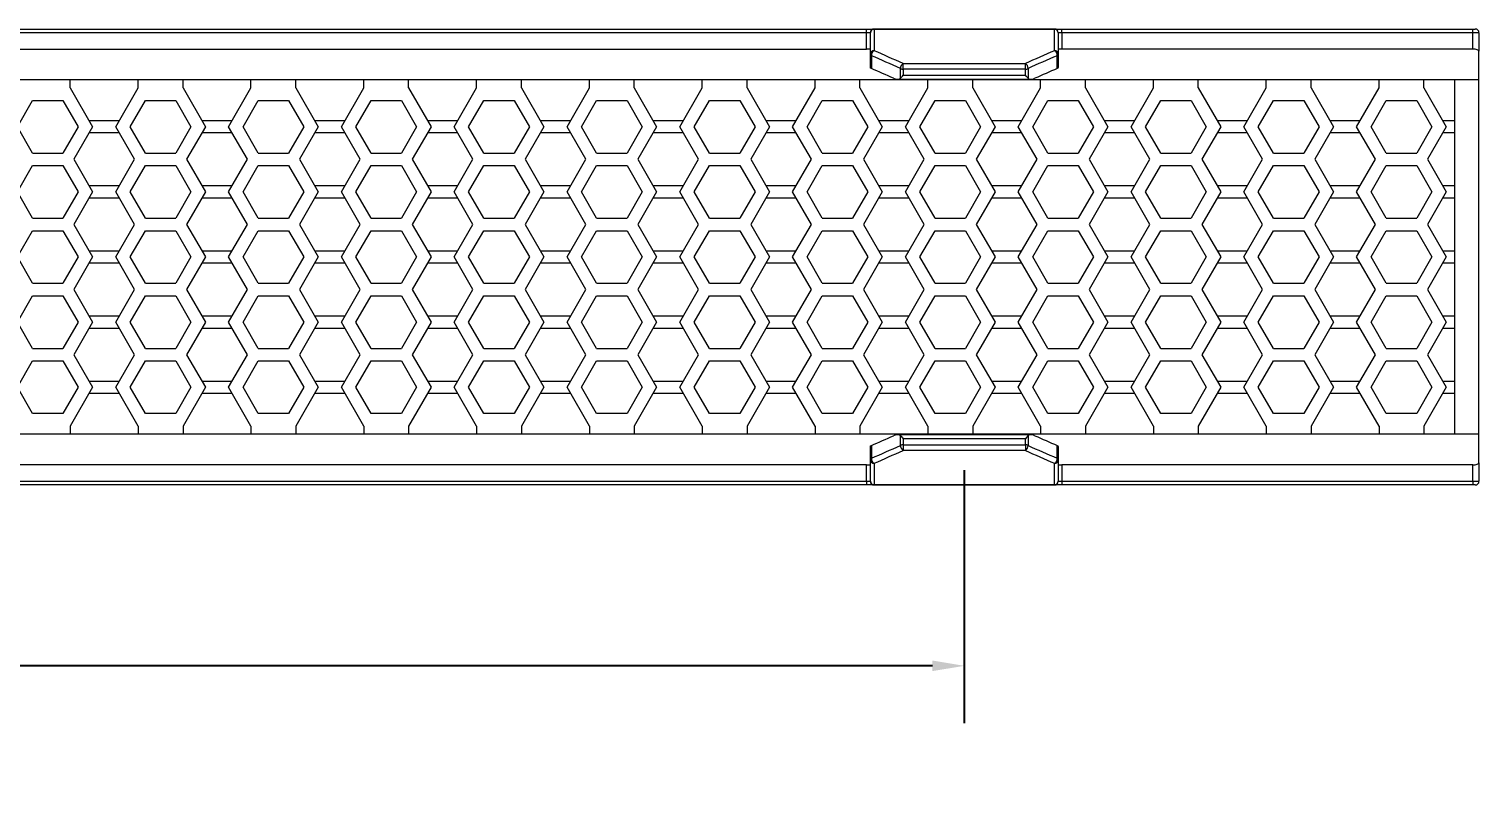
# Model space of a CAD drawing. Header units: inches. Extents: x -2.2 to 18.9, y 3.4 to 18.6.
# Drawn here: x 9.637 to 14.195, y 3.382 to 5.792 of the extents above; entities that cross this region are included whole.
import ezdxf

# ---------------------------------------------------------------- set-up
doc = ezdxf.new("R2010")
doc.units = ezdxf.units.IN
doc.header["$MEASUREMENT"] = 0
doc.layers.get('Defpoints').update_dxf_attribs({"color": 1})
doc.layers.add('Honeycomb', color=7, linetype='Continuous')
doc.styles.get("Standard").update_dxf_attribs({"font": 'Arial.ttf'})
doc.dimstyles.new('.1 DIM', dxfattribs={"dimscale": 0, "dimtxt": 0.15, "dimasz": 0.1, "dimexe": 0.18, "dimexo": 0.0625, "dimgap": 0.09, "dimtad": 0, "dimtih": 1, "dimtoh": 1, "dimdec": 5, "dimzin": 0, "dimdsep": 46, "dimlunit": 4, "dimtxsty": 'Standard', "dimcen": 0.09, "dimadec": 0, "dimazin": 0, "dimtfac": 1, "dimtdec": 5, "dimtofl": 0, "dimtmove": 0, "dimatfit": 3, "dimfxl": 1, "dimtolj": 1, "dimtzin": 0, "dimarcsym": 0})

# ---------------------------------------------------------------- blocks, each defined once
blk = doc.blocks.new('*D24')
at = {"layer": 'Defpoints', "color": 0, "lineweight": -2, "transparency": 16777216}
for p, q in [((3.8133, 4.4052), (3.8133, 3.6107)), ((12.577, 4.4052), (12.577, 3.6107)), ((3.9133, 3.7907), (7.5373, 3.7907)), ((12.477, 3.7907), (8.8531, 3.7907))]:
    blk.add_line(p, q, dxfattribs=at)
at = {"layer": 'Defpoints', "color": 0, "transparency": 16777216}
for p in [(3.8133, 4.4677), (12.577, 4.4677), (12.577, 3.7907)]:
    blk.add_point(p, dxfattribs=at)
for points in [[(3.9133, 3.8074), (3.9133, 3.7741), (3.8133, 3.7907)], [(12.477, 3.8074), (12.477, 3.7741), (12.577, 3.7907)]]:
    blk.add_solid(points, dxfattribs=at)
at = {"layer": 'Defpoints', "color": 0, "transparency": 16777216, "char_height": 0.15, "attachment_point": 5}
for s, insert in [('\\A1;8{\\H1x;\\S3/4;}"', (8.1952, 4.0561)), ('\\A1;[222.60 mm]', (8.1952, 3.6053))]:
    blk.add_mtext(s, dxfattribs=dict(at, insert=insert))

msp = doc.modelspace()

# ---------------------------------------------------------------- linework, layer by layer
at = {"layer": 'Honeycomb', "color": 7, "linetype": 'Continuous', "lineweight": 15}
for p, q in [((4.120475, 5.792189), (12.269884, 5.792189)), ((12.269884, 5.780378), (12.269884, 5.792189)), ((12.269884, 5.792189), (12.293506, 5.792189)), ((12.293506, 5.791286), (12.293506, 5.792189)), ((12.293506, 5.792189), (12.860534, 5.792189)), ((12.293506, 5.791286), (12.293506, 5.723889)), ((12.860534, 5.791286), (12.293506, 5.791286)), ((12.860534, 5.791286), (12.860534, 5.792189)), ((12.860534, 5.792189), (12.884155, 5.792189)), ((12.860534, 5.723889), (12.860534, 5.791286)), ((12.884155, 5.780378), (12.884155, 5.792189)), ((12.884155, 5.792189), (14.175494, 5.792189)), ((14.175494, 5.780378), (14.175494, 5.792189)), ((14.175494, 5.792189), (14.183368, 5.792189)), ((12.269884, 5.780378), (4.120475, 5.780378)), ((12.281695, 5.780378), (12.269884, 5.780378)), ((12.269884, 5.729197), (12.269884, 5.780378)), ((12.281695, 5.71317), (12.281695, 5.780378)), ((12.872344, 5.780378), (12.872344, 5.71317)), ((12.884155, 5.780378), (12.872344, 5.780378)), ((12.884155, 5.780378), (12.884155, 5.729197)), ((14.175494, 5.780378), (12.884155, 5.780378)), ((14.175494, 5.729197), (14.175494, 5.780378)), ((14.195179, 5.780378), (14.175494, 5.780378)), ((14.195179, 5.780378), (14.195179, 5.722508)), ((4.120475, 5.729197), (12.269884, 5.729197)), ((12.281695, 5.729197), (12.269884, 5.729197)), ((12.281695, 5.671344), (12.281695, 5.71317)), ((12.285154, 5.708144), (12.285154, 5.667767)), ((12.868885, 5.667767), (12.868885, 5.708144)), ((12.884155, 5.729197), (12.872344, 5.729197)), ((12.872344, 5.71317), (12.872344, 5.671344)), ((14.175494, 5.729197), (12.884155, 5.729197)), ((14.195179, 5.632435), (14.195179, 5.722508)), ((12.376661, 5.637427), (12.376661, 5.667977)), ((12.385012, 5.665895), (12.385012, 5.683608)), ((12.385012, 5.683608), (12.769027, 5.683608)), ((12.769027, 5.665895), (12.385012, 5.665895)), ((12.385012, 5.665895), (12.385012, 5.646806)), ((12.769027, 5.665895), (12.769027, 5.683608)), ((12.769027, 5.646806), (12.769027, 5.665895)), ((12.777379, 5.667977), (12.777379, 5.637427)), ((14.195179, 5.632435), (2.195179, 5.632435)), ((9.766211, 5.60715), (9.766211, 5.632435)), ((9.766211, 5.60715), (9.836675, 5.485103)), ((9.909465, 5.485103), (9.979929, 5.60715)), ((9.979929, 5.60715), (9.979929, 5.632435)), ((10.120857, 5.60715), (10.120857, 5.632435)), ((10.120857, 5.60715), (10.191321, 5.485103)), ((10.264111, 5.485103), (10.334575, 5.60715)), ((10.334575, 5.60715), (10.334575, 5.632435)), ((10.475503, 5.60715), (10.475503, 5.632435)), ((10.475503, 5.60715), (10.545967, 5.485103)), ((10.618756, 5.485103), (10.68922, 5.60715)), ((10.68922, 5.60715), (10.68922, 5.632435)), ((10.830148, 5.60715), (10.830148, 5.632435)), ((10.830148, 5.60715), (10.900612, 5.485103)), ((10.973402, 5.485103), (11.043866, 5.60715)), ((11.043866, 5.60715), (11.043866, 5.632435)), ((11.184794, 5.60715), (11.184794, 5.632435)), ((11.184794, 5.60715), (11.255258, 5.485103)), ((11.328047, 5.485103), (11.398511, 5.60715)), ((11.398511, 5.60715), (11.398511, 5.632435)), ((11.539439, 5.60715), (11.539439, 5.632435)), ((11.539439, 5.60715), (11.609903, 5.485103)), ((11.682693, 5.485103), (11.753157, 5.60715)), ((11.753157, 5.60715), (11.753157, 5.632435)), ((11.894085, 5.60715), (11.894085, 5.632435)), ((11.894085, 5.60715), (11.964549, 5.485103)), ((12.037339, 5.485103), (12.107803, 5.60715)), ((12.107803, 5.60715), (12.107803, 5.632435)), ((12.248731, 5.60715), (12.248731, 5.632435)), ((12.248731, 5.60715), (12.319195, 5.485103)), ((12.367579, 5.634265), (12.786461, 5.634265)), ((12.385012, 5.646806), (12.769027, 5.646806)), ((12.391984, 5.485103), (12.462448, 5.60715)), ((12.462448, 5.60715), (12.462448, 5.632435)), ((12.603376, 5.60715), (12.603376, 5.632435)), ((12.603376, 5.60715), (12.67384, 5.485103)), ((12.74663, 5.485103), (12.817094, 5.60715)), ((12.817094, 5.60715), (12.817094, 5.632435)), ((12.958022, 5.60715), (12.958022, 5.632435)), ((12.958022, 5.60715), (13.028486, 5.485103)), ((13.101276, 5.485103), (13.17174, 5.60715)), ((13.17174, 5.60715), (13.17174, 5.632435)), ((13.312668, 5.60715), (13.312668, 5.632435)), ((13.312668, 5.60715), (13.383132, 5.485103)), ((13.455921, 5.485103), (13.526386, 5.60715)), ((13.526386, 5.60715), (13.526386, 5.632435)), ((13.667314, 5.60715), (13.667314, 5.632435)), ((13.667314, 5.60715), (13.737778, 5.485103)), ((13.810567, 5.485103), (13.881031, 5.60715)), ((13.881031, 5.60715), (13.881031, 5.632435)), ((14.021959, 5.60715), (14.021959, 5.632435)), ((14.021959, 5.60715), (14.092423, 5.485103)), ((14.118801, 4.518872), (14.118801, 5.632435)), ((14.195179, 4.518872), (14.195179, 5.632435)), ((9.60028, 5.485103), (9.648014, 5.56778)), ((9.648014, 5.56778), (9.743481, 5.56778)), ((9.743481, 5.56778), (9.791215, 5.485103)), ((9.954925, 5.485103), (10.002659, 5.56778)), ((10.002659, 5.56778), (10.098127, 5.56778)), ((10.098127, 5.56778), (10.14586, 5.485103)), ((10.309571, 5.485103), (10.357305, 5.56778)), ((10.357305, 5.56778), (10.452772, 5.56778)), ((10.452772, 5.56778), (10.500506, 5.485103)), ((10.664217, 5.485103), (10.711951, 5.56778)), ((10.711951, 5.56778), (10.807418, 5.56778)), ((10.807418, 5.56778), (10.855152, 5.485103)), ((11.018862, 5.485103), (11.066596, 5.56778)), ((11.066596, 5.56778), (11.162063, 5.56778)), ((11.162063, 5.56778), (11.209797, 5.485103)), ((11.373508, 5.485103), (11.421242, 5.56778)), ((11.421242, 5.56778), (11.516709, 5.56778)), ((11.516709, 5.56778), (11.564443, 5.485103)), ((11.728154, 5.485103), (11.775887, 5.56778)), ((11.775887, 5.56778), (11.871355, 5.56778)), ((11.871355, 5.56778), (11.919088, 5.485103)), ((12.082799, 5.485103), (12.130533, 5.56778)), ((12.130533, 5.56778), (12.226, 5.56778)), ((12.226, 5.56778), (12.273734, 5.485103)), ((12.437445, 5.485103), (12.485179, 5.56778)), ((12.485179, 5.56778), (12.580646, 5.56778)), ((12.580646, 5.56778), (12.62838, 5.485103)), ((12.792091, 5.485103), (12.839824, 5.56778)), ((12.839824, 5.56778), (12.935292, 5.56778)), ((12.935292, 5.56778), (12.983025, 5.485103)), ((13.146736, 5.485103), (13.19447, 5.56778)), ((13.19447, 5.56778), (13.289938, 5.56778)), ((13.289938, 5.56778), (13.337671, 5.485103)), ((13.501382, 5.485103), (13.549116, 5.56778)), ((13.549116, 5.56778), (13.644583, 5.56778)), ((13.644583, 5.56778), (13.692317, 5.485103)), ((13.856028, 5.485103), (13.903762, 5.56778)), ((13.903762, 5.56778), (13.999229, 5.56778)), ((13.999229, 5.56778), (14.046963, 5.485103)), ((9.648014, 5.402425), (9.60028, 5.485103)), ((9.791215, 5.485103), (9.743481, 5.402425)), ((9.836675, 5.485103), (9.777576, 5.38274)), ((9.82531, 5.504788), (9.92083, 5.504788)), ((9.968564, 5.38274), (9.909465, 5.485103)), ((10.002659, 5.402425), (9.954925, 5.485103)), ((10.14586, 5.485103), (10.098127, 5.402425)), ((10.191321, 5.485103), (10.132222, 5.38274)), ((10.179956, 5.504788), (10.275476, 5.504788)), ((10.323209, 5.38274), (10.264111, 5.485103)), ((10.357305, 5.402425), (10.309571, 5.485103)), ((10.500506, 5.485103), (10.452772, 5.402425)), ((10.545967, 5.485103), (10.486868, 5.38274)), ((10.534601, 5.504788), (10.630121, 5.504788)), ((10.677855, 5.38274), (10.618756, 5.485103)), ((10.711951, 5.402425), (10.664217, 5.485103)), ((10.855152, 5.485103), (10.807418, 5.402425)), ((10.900612, 5.485103), (10.841513, 5.38274)), ((10.889247, 5.504788), (10.984767, 5.504788)), ((11.032501, 5.38274), (10.973402, 5.485103)), ((11.066596, 5.402425), (11.018862, 5.485103)), ((11.209797, 5.485103), (11.162063, 5.402425)), ((11.255258, 5.485103), (11.196159, 5.38274)), ((11.243893, 5.504788), (11.339413, 5.504788)), ((11.387146, 5.38274), (11.328047, 5.485103)), ((11.421242, 5.402425), (11.373508, 5.485103)), ((11.564443, 5.485103), (11.516709, 5.402425)), ((11.609903, 5.485103), (11.550805, 5.38274)), ((11.598538, 5.504788), (11.694058, 5.504788)), ((11.741792, 5.38274), (11.682693, 5.485103)), ((11.775887, 5.402425), (11.728154, 5.485103)), ((11.919088, 5.485103), (11.871355, 5.402425)), ((11.964549, 5.485103), (11.90545, 5.38274)), ((11.953184, 5.504788), (12.048704, 5.504788)), ((12.096438, 5.38274), (12.037339, 5.485103)), ((12.130533, 5.402425), (12.082799, 5.485103)), ((12.273734, 5.485103), (12.226, 5.402425)), ((12.319195, 5.485103), (12.260096, 5.38274)), ((12.30783, 5.504788), (12.40335, 5.504788)), ((12.451083, 5.38274), (12.391984, 5.485103)), ((12.485179, 5.402425), (12.437445, 5.485103)), ((12.62838, 5.485103), (12.580646, 5.402425)), ((12.67384, 5.485103), (12.614742, 5.38274)), ((12.662475, 5.504788), (12.757995, 5.504788)), ((12.805729, 5.38274), (12.74663, 5.485103)), ((12.839824, 5.402425), (12.792091, 5.485103)), ((12.983025, 5.485103), (12.935292, 5.402425)), ((13.028486, 5.485103), (12.969387, 5.38274)), ((13.017121, 5.504788), (13.112641, 5.504788)), ((13.160375, 5.38274), (13.101276, 5.485103)), ((13.19447, 5.402425), (13.146736, 5.485103)), ((13.337671, 5.485103), (13.289938, 5.402425)), ((13.383132, 5.485103), (13.324033, 5.38274)), ((13.371767, 5.504788), (13.467287, 5.504788)), ((13.51502, 5.38274), (13.455921, 5.485103)), ((13.549116, 5.402425), (13.501382, 5.485103)), ((13.692317, 5.485103), (13.644583, 5.402425)), ((13.737778, 5.485103), (13.678679, 5.38274)), ((13.726412, 5.504788), (13.821932, 5.504788)), ((13.869666, 5.38274), (13.810567, 5.485103)), ((13.903762, 5.402425), (13.856028, 5.485103)), ((14.046963, 5.485103), (13.999229, 5.402425)), ((14.092423, 5.485103), (14.033324, 5.38274)), ((14.081058, 5.504788), (14.118801, 5.504788)), ((9.92083, 5.465418), (9.82531, 5.465418)), ((10.275476, 5.465418), (10.179956, 5.465418)), ((10.630121, 5.465418), (10.534601, 5.465418)), ((10.984767, 5.465418), (10.889247, 5.465418)), ((11.339413, 5.465418), (11.243893, 5.465418)), ((11.694058, 5.465418), (11.598538, 5.465418)), ((12.048704, 5.465418), (11.953184, 5.465418)), ((12.40335, 5.465418), (12.30783, 5.465418)), ((12.757995, 5.465418), (12.662475, 5.465418)), ((13.112641, 5.465418), (13.017121, 5.465418)), ((13.467287, 5.465418), (13.371767, 5.465418)), ((13.821932, 5.465418), (13.726412, 5.465418)), ((14.118801, 5.465418), (14.081058, 5.465418)), ((9.648014, 5.402425), (9.743481, 5.402425)), ((9.777576, 5.38274), (9.836675, 5.280378)), ((9.909465, 5.280378), (9.968564, 5.38274)), ((10.002659, 5.402425), (10.098127, 5.402425)), ((10.132222, 5.38274), (10.191321, 5.280378)), ((10.264111, 5.280378), (10.323209, 5.38274)), ((10.357305, 5.402425), (10.452772, 5.402425)), ((10.486868, 5.38274), (10.545967, 5.280378)), ((10.618756, 5.280378), (10.677855, 5.38274)), ((10.711951, 5.402425), (10.807418, 5.402425)), ((10.841513, 5.38274), (10.900612, 5.280378)), ((10.973402, 5.280378), (11.032501, 5.38274)), ((11.066596, 5.402425), (11.162063, 5.402425)), ((11.196159, 5.38274), (11.255258, 5.280378)), ((11.328047, 5.280378), (11.387146, 5.38274)), ((11.421242, 5.402425), (11.516709, 5.402425)), ((11.550805, 5.38274), (11.609903, 5.280378)), ((11.682693, 5.280378), (11.741792, 5.38274)), ((11.775887, 5.402425), (11.871355, 5.402425)), ((11.90545, 5.38274), (11.964549, 5.280378)), ((12.037339, 5.280378), (12.096438, 5.38274)), ((12.130533, 5.402425), (12.226, 5.402425)), ((12.260096, 5.38274), (12.319195, 5.280378)), ((12.391984, 5.280378), (12.451083, 5.38274)), ((12.485179, 5.402425), (12.580646, 5.402425)), ((12.614742, 5.38274), (12.67384, 5.280378)), ((12.74663, 5.280378), (12.805729, 5.38274)), ((12.839824, 5.402425), (12.935292, 5.402425)), ((12.969387, 5.38274), (13.028486, 5.280378)), ((13.101276, 5.280378), (13.160375, 5.38274)), ((13.19447, 5.402425), (13.289938, 5.402425)), ((13.324033, 5.38274), (13.383132, 5.280378)), ((13.455921, 5.280378), (13.51502, 5.38274)), ((13.549116, 5.402425), (13.644583, 5.402425)), ((13.678679, 5.38274), (13.737778, 5.280378)), ((13.810567, 5.280378), (13.869666, 5.38274)), ((13.903762, 5.402425), (13.999229, 5.402425)), ((14.033324, 5.38274), (14.092423, 5.280378)), ((9.60028, 5.280378), (9.648014, 5.363055)), ((9.648014, 5.363055), (9.743481, 5.363055)), ((9.743481, 5.363055), (9.791215, 5.280378)), ((9.954925, 5.280378), (10.002659, 5.363055)), ((10.002659, 5.363055), (10.098127, 5.363055)), ((10.098127, 5.363055), (10.14586, 5.280378)), ((10.309571, 5.280378), (10.357305, 5.363055)), ((10.357305, 5.363055), (10.452772, 5.363055)), ((10.452772, 5.363055), (10.500506, 5.280378)), ((10.664217, 5.280378), (10.711951, 5.363055)), ((10.711951, 5.363055), (10.807418, 5.363055)), ((10.807418, 5.363055), (10.855152, 5.280378)), ((11.018862, 5.280378), (11.066596, 5.363055)), ((11.066596, 5.363055), (11.162063, 5.363055)), ((11.162063, 5.363055), (11.209797, 5.280378)), ((11.373508, 5.280378), (11.421242, 5.363055)), ((11.421242, 5.363055), (11.516709, 5.363055)), ((11.516709, 5.363055), (11.564443, 5.280378)), ((11.728154, 5.280378), (11.775887, 5.363055)), ((11.775887, 5.363055), (11.871355, 5.363055)), ((11.871355, 5.363055), (11.919088, 5.280378)), ((12.082799, 5.280378), (12.130533, 5.363055)), ((12.130533, 5.363055), (12.226, 5.363055)), ((12.226, 5.363055), (12.273734, 5.280378)), ((12.437445, 5.280378), (12.485179, 5.363055)), ((12.485179, 5.363055), (12.580646, 5.363055)), ((12.580646, 5.363055), (12.62838, 5.280378)), ((12.792091, 5.280378), (12.839824, 5.363055)), ((12.839824, 5.363055), (12.935292, 5.363055)), ((12.935292, 5.363055), (12.983025, 5.280378)), ((13.146736, 5.280378), (13.19447, 5.363055)), ((13.19447, 5.363055), (13.289938, 5.363055)), ((13.289938, 5.363055), (13.337671, 5.280378)), ((13.501382, 5.280378), (13.549116, 5.363055)), ((13.549116, 5.363055), (13.644583, 5.363055)), ((13.644583, 5.363055), (13.692317, 5.280378)), ((13.856028, 5.280378), (13.903762, 5.363055)), ((13.903762, 5.363055), (13.999229, 5.363055)), ((13.999229, 5.363055), (14.046963, 5.280378)), ((9.82531, 5.300063), (9.92083, 5.300063)), ((10.179956, 5.300063), (10.275476, 5.300063)), ((10.534601, 5.300063), (10.630121, 5.300063)), ((10.889247, 5.300063), (10.984767, 5.300063)), ((11.243893, 5.300063), (11.339413, 5.300063)), ((11.598538, 5.300063), (11.694058, 5.300063)), ((11.953184, 5.300063), (12.048704, 5.300063)), ((12.30783, 5.300063), (12.40335, 5.300063)), ((12.662475, 5.300063), (12.757995, 5.300063)), ((13.017121, 5.300063), (13.112641, 5.300063)), ((13.371767, 5.300063), (13.467287, 5.300063)), ((13.726412, 5.300063), (13.821932, 5.300063)), ((14.081058, 5.300063), (14.118801, 5.300063)), ((9.648014, 5.197701), (9.60028, 5.280378)), ((9.791215, 5.280378), (9.743481, 5.197701)), ((9.836675, 5.280378), (9.777576, 5.178016)), ((9.92083, 5.260693), (9.82531, 5.260693)), ((9.968564, 5.178016), (9.909465, 5.280378)), ((10.002659, 5.197701), (9.954925, 5.280378)), ((10.14586, 5.280378), (10.098127, 5.197701)), ((10.191321, 5.280378), (10.132222, 5.178016)), ((10.275476, 5.260693), (10.179956, 5.260693)), ((10.323209, 5.178016), (10.264111, 5.280378)), ((10.357305, 5.197701), (10.309571, 5.280378)), ((10.500506, 5.280378), (10.452772, 5.197701)), ((10.545967, 5.280378), (10.486868, 5.178016)), ((10.630121, 5.260693), (10.534601, 5.260693)), ((10.677855, 5.178016), (10.618756, 5.280378)), ((10.711951, 5.197701), (10.664217, 5.280378)), ((10.855152, 5.280378), (10.807418, 5.197701)), ((10.900612, 5.280378), (10.841513, 5.178016)), ((10.984767, 5.260693), (10.889247, 5.260693)), ((11.032501, 5.178016), (10.973402, 5.280378)), ((11.066596, 5.197701), (11.018862, 5.280378)), ((11.209797, 5.280378), (11.162063, 5.197701)), ((11.255258, 5.280378), (11.196159, 5.178016)), ((11.339413, 5.260693), (11.243893, 5.260693)), ((11.387146, 5.178016), (11.328047, 5.280378)), ((11.421242, 5.197701), (11.373508, 5.280378)), ((11.564443, 5.280378), (11.516709, 5.197701)), ((11.609903, 5.280378), (11.550805, 5.178016)), ((11.694058, 5.260693), (11.598538, 5.260693)), ((11.741792, 5.178016), (11.682693, 5.280378)), ((11.775887, 5.197701), (11.728154, 5.280378)), ((11.919088, 5.280378), (11.871355, 5.197701)), ((11.964549, 5.280378), (11.90545, 5.178016)), ((12.048704, 5.260693), (11.953184, 5.260693)), ((12.096438, 5.178016), (12.037339, 5.280378)), ((12.130533, 5.197701), (12.082799, 5.280378)), ((12.273734, 5.280378), (12.226, 5.197701)), ((12.319195, 5.280378), (12.260096, 5.178016)), ((12.40335, 5.260693), (12.30783, 5.260693)), ((12.451083, 5.178016), (12.391984, 5.280378)), ((12.485179, 5.197701), (12.437445, 5.280378)), ((12.62838, 5.280378), (12.580646, 5.197701)), ((12.67384, 5.280378), (12.614742, 5.178016)), ((12.757995, 5.260693), (12.662475, 5.260693)), ((12.805729, 5.178016), (12.74663, 5.280378)), ((12.839824, 5.197701), (12.792091, 5.280378)), ((12.983025, 5.280378), (12.935292, 5.197701)), ((13.028486, 5.280378), (12.969387, 5.178016)), ((13.112641, 5.260693), (13.017121, 5.260693)), ((13.160375, 5.178016), (13.101276, 5.280378)), ((13.19447, 5.197701), (13.146736, 5.280378)), ((13.337671, 5.280378), (13.289938, 5.197701)), ((13.383132, 5.280378), (13.324033, 5.178016)), ((13.467287, 5.260693), (13.371767, 5.260693)), ((13.51502, 5.178016), (13.455921, 5.280378)), ((13.549116, 5.197701), (13.501382, 5.280378)), ((13.692317, 5.280378), (13.644583, 5.197701)), ((13.737778, 5.280378), (13.678679, 5.178016)), ((13.821932, 5.260693), (13.726412, 5.260693)), ((13.869666, 5.178016), (13.810567, 5.280378)), ((13.903762, 5.197701), (13.856028, 5.280378)), ((14.046963, 5.280378), (13.999229, 5.197701)), ((14.092423, 5.280378), (14.033324, 5.178016)), ((14.118801, 5.260693), (14.081058, 5.260693)), ((9.648014, 5.197701), (9.743481, 5.197701)), ((10.002659, 5.197701), (10.098127, 5.197701)), ((10.357305, 5.197701), (10.452772, 5.197701)), ((10.711951, 5.197701), (10.807418, 5.197701)), ((11.066596, 5.197701), (11.162063, 5.197701)), ((11.421242, 5.197701), (11.516709, 5.197701)), ((11.775887, 5.197701), (11.871355, 5.197701)), ((12.130533, 5.197701), (12.226, 5.197701)), ((12.485179, 5.197701), (12.580646, 5.197701)), ((12.839824, 5.197701), (12.935292, 5.197701)), ((13.19447, 5.197701), (13.289938, 5.197701)), ((13.549116, 5.197701), (13.644583, 5.197701)), ((13.903762, 5.197701), (13.999229, 5.197701)), ((9.60028, 5.075654), (9.648014, 5.158331)), ((9.648014, 5.158331), (9.743481, 5.158331)), ((9.743481, 5.158331), (9.791215, 5.075654)), ((9.777576, 5.178016), (9.836675, 5.075654)), ((9.909465, 5.075654), (9.968564, 5.178016)), ((9.954925, 5.075654), (10.002659, 5.158331)), ((10.002659, 5.158331), (10.098127, 5.158331)), ((10.098127, 5.158331), (10.14586, 5.075654)), ((10.132222, 5.178016), (10.191321, 5.075654)), ((10.264111, 5.075654), (10.323209, 5.178016)), ((10.309571, 5.075654), (10.357305, 5.158331)), ((10.357305, 5.158331), (10.452772, 5.158331)), ((10.452772, 5.158331), (10.500506, 5.075654)), ((10.486868, 5.178016), (10.545967, 5.075654)), ((10.618756, 5.075654), (10.677855, 5.178016)), ((10.664217, 5.075654), (10.711951, 5.158331)), ((10.711951, 5.158331), (10.807418, 5.158331)), ((10.807418, 5.158331), (10.855152, 5.075654)), ((10.841513, 5.178016), (10.900612, 5.075654)), ((10.973402, 5.075654), (11.032501, 5.178016)), ((11.018862, 5.075654), (11.066596, 5.158331)), ((11.066596, 5.158331), (11.162063, 5.158331)), ((11.162063, 5.158331), (11.209797, 5.075654)), ((11.196159, 5.178016), (11.255258, 5.075654)), ((11.328047, 5.075654), (11.387146, 5.178016)), ((11.373508, 5.075654), (11.421242, 5.158331)), ((11.421242, 5.158331), (11.516709, 5.158331)), ((11.516709, 5.158331), (11.564443, 5.075654)), ((11.550805, 5.178016), (11.609903, 5.075654)), ((11.682693, 5.075654), (11.741792, 5.178016)), ((11.728154, 5.075654), (11.775887, 5.158331)), ((11.775887, 5.158331), (11.871355, 5.158331)), ((11.871355, 5.158331), (11.919088, 5.075654)), ((11.90545, 5.178016), (11.964549, 5.075654)), ((12.037339, 5.075654), (12.096438, 5.178016)), ((12.082799, 5.075654), (12.130533, 5.158331)), ((12.130533, 5.158331), (12.226, 5.158331)), ((12.226, 5.158331), (12.273734, 5.075654)), ((12.260096, 5.178016), (12.319195, 5.075654)), ((12.391984, 5.075654), (12.451083, 5.178016)), ((12.437445, 5.075654), (12.485179, 5.158331)), ((12.485179, 5.158331), (12.580646, 5.158331)), ((12.580646, 5.158331), (12.62838, 5.075654)), ((12.614742, 5.178016), (12.67384, 5.075654)), ((12.74663, 5.075654), (12.805729, 5.178016)), ((12.792091, 5.075654), (12.839824, 5.158331)), ((12.839824, 5.158331), (12.935292, 5.158331)), ((12.935292, 5.158331), (12.983025, 5.075654)), ((12.969387, 5.178016), (13.028486, 5.075654)), ((13.101276, 5.075654), (13.160375, 5.178016)), ((13.146736, 5.075654), (13.19447, 5.158331)), ((13.19447, 5.158331), (13.289938, 5.158331)), ((13.289938, 5.158331), (13.337671, 5.075654)), ((13.324033, 5.178016), (13.383132, 5.075654)), ((13.455921, 5.075654), (13.51502, 5.178016)), ((13.501382, 5.075654), (13.549116, 5.158331)), ((13.549116, 5.158331), (13.644583, 5.158331)), ((13.644583, 5.158331), (13.692317, 5.075654)), ((13.678679, 5.178016), (13.737778, 5.075654)), ((13.810567, 5.075654), (13.869666, 5.178016)), ((13.856028, 5.075654), (13.903762, 5.158331)), ((13.903762, 5.158331), (13.999229, 5.158331)), ((13.999229, 5.158331), (14.046963, 5.075654)), ((14.033324, 5.178016), (14.092423, 5.075654)), ((9.648014, 4.992977), (9.60028, 5.075654)), ((9.791215, 5.075654), (9.743481, 4.992977)), ((9.836675, 5.075654), (9.777576, 4.973292)), ((9.82531, 5.095339), (9.92083, 5.095339)), ((9.968564, 4.973292), (9.909465, 5.075654)), ((10.002659, 4.992977), (9.954925, 5.075654)), ((10.14586, 5.075654), (10.098127, 4.992977)), ((10.191321, 5.075654), (10.132222, 4.973292)), ((10.179956, 5.095339), (10.275476, 5.095339)), ((10.323209, 4.973292), (10.264111, 5.075654)), ((10.357305, 4.992977), (10.309571, 5.075654)), ((10.500506, 5.075654), (10.452772, 4.992977)), ((10.545967, 5.075654), (10.486868, 4.973292)), ((10.534601, 5.095339), (10.630121, 5.095339)), ((10.677855, 4.973292), (10.618756, 5.075654)), ((10.711951, 4.992977), (10.664217, 5.075654)), ((10.855152, 5.075654), (10.807418, 4.992977)), ((10.900612, 5.075654), (10.841513, 4.973292)), ((10.889247, 5.095339), (10.984767, 5.095339)), ((11.032501, 4.973292), (10.973402, 5.075654)), ((11.066596, 4.992977), (11.018862, 5.075654)), ((11.209797, 5.075654), (11.162063, 4.992977)), ((11.255258, 5.075654), (11.196159, 4.973292)), ((11.243893, 5.095339), (11.339413, 5.095339)), ((11.387146, 4.973292), (11.328047, 5.075654)), ((11.421242, 4.992977), (11.373508, 5.075654)), ((11.564443, 5.075654), (11.516709, 4.992977)), ((11.609903, 5.075654), (11.550805, 4.973292)), ((11.598538, 5.095339), (11.694058, 5.095339)), ((11.741792, 4.973292), (11.682693, 5.075654)), ((11.775887, 4.992977), (11.728154, 5.075654)), ((11.919088, 5.075654), (11.871355, 4.992977)), ((11.964549, 5.075654), (11.90545, 4.973292)), ((11.953184, 5.095339), (12.048704, 5.095339)), ((12.096438, 4.973292), (12.037339, 5.075654)), ((12.130533, 4.992977), (12.082799, 5.075654)), ((12.273734, 5.075654), (12.226, 4.992977)), ((12.319195, 5.075654), (12.260096, 4.973292)), ((12.30783, 5.095339), (12.40335, 5.095339)), ((12.451083, 4.973292), (12.391984, 5.075654)), ((12.485179, 4.992977), (12.437445, 5.075654)), ((12.62838, 5.075654), (12.580646, 4.992977)), ((12.67384, 5.075654), (12.614742, 4.973292)), ((12.662475, 5.095339), (12.757995, 5.095339)), ((12.805729, 4.973292), (12.74663, 5.075654)), ((12.839824, 4.992977), (12.792091, 5.075654)), ((12.983025, 5.075654), (12.935292, 4.992977)), ((13.028486, 5.075654), (12.969387, 4.973292)), ((13.017121, 5.095339), (13.112641, 5.095339)), ((13.160375, 4.973292), (13.101276, 5.075654)), ((13.19447, 4.992977), (13.146736, 5.075654)), ((13.337671, 5.075654), (13.289938, 4.992977)), ((13.383132, 5.075654), (13.324033, 4.973292)), ((13.371767, 5.095339), (13.467287, 5.095339)), ((13.51502, 4.973292), (13.455921, 5.075654)), ((13.549116, 4.992977), (13.501382, 5.075654)), ((13.692317, 5.075654), (13.644583, 4.992977)), ((13.737778, 5.075654), (13.678679, 4.973292)), ((13.726412, 5.095339), (13.821932, 5.095339)), ((13.869666, 4.973292), (13.810567, 5.075654)), ((13.903762, 4.992977), (13.856028, 5.075654)), ((14.046963, 5.075654), (13.999229, 4.992977)), ((14.092423, 5.075654), (14.033324, 4.973292)), ((14.081058, 5.095339), (14.118801, 5.095339)), ((9.92083, 5.055969), (9.82531, 5.055969)), ((10.275476, 5.055969), (10.179956, 5.055969)), ((10.630121, 5.055969), (10.534601, 5.055969)), ((10.984767, 5.055969), (10.889247, 5.055969)), ((11.339413, 5.055969), (11.243893, 5.055969)), ((11.694058, 5.055969), (11.598538, 5.055969)), ((12.048704, 5.055969), (11.953184, 5.055969)), ((12.40335, 5.055969), (12.30783, 5.055969)), ((12.757995, 5.055969), (12.662475, 5.055969)), ((13.112641, 5.055969), (13.017121, 5.055969)), ((13.467287, 5.055969), (13.371767, 5.055969)), ((13.821932, 5.055969), (13.726412, 5.055969)), ((14.118801, 5.055969), (14.081058, 5.055969)), ((9.648014, 4.992977), (9.743481, 4.992977)), ((9.777576, 4.973292), (9.836675, 4.870929)), ((9.909465, 4.870929), (9.968564, 4.973292)), ((10.002659, 4.992977), (10.098127, 4.992977)), ((10.132222, 4.973292), (10.191321, 4.870929)), ((10.264111, 4.870929), (10.323209, 4.973292)), ((10.357305, 4.992977), (10.452772, 4.992977)), ((10.486868, 4.973292), (10.545967, 4.870929)), ((10.618756, 4.870929), (10.677855, 4.973292)), ((10.711951, 4.992977), (10.807418, 4.992977)), ((10.841513, 4.973292), (10.900612, 4.870929)), ((10.973402, 4.870929), (11.032501, 4.973292)), ((11.066596, 4.992977), (11.162063, 4.992977)), ((11.196159, 4.973292), (11.255258, 4.870929)), ((11.328047, 4.870929), (11.387146, 4.973292)), ((11.421242, 4.992977), (11.516709, 4.992977)), ((11.550805, 4.973292), (11.609903, 4.870929)), ((11.682693, 4.870929), (11.741792, 4.973292)), ((11.775887, 4.992977), (11.871355, 4.992977)), ((11.90545, 4.973292), (11.964549, 4.870929)), ((12.037339, 4.870929), (12.096438, 4.973292)), ((12.130533, 4.992977), (12.226, 4.992977)), ((12.260096, 4.973292), (12.319195, 4.870929)), ((12.391984, 4.870929), (12.451083, 4.973292)), ((12.485179, 4.992977), (12.580646, 4.992977)), ((12.614742, 4.973292), (12.67384, 4.870929)), ((12.74663, 4.870929), (12.805729, 4.973292)), ((12.839824, 4.992977), (12.935292, 4.992977)), ((12.969387, 4.973292), (13.028486, 4.870929)), ((13.101276, 4.870929), (13.160375, 4.973292)), ((13.19447, 4.992977), (13.289938, 4.992977)), ((13.324033, 4.973292), (13.383132, 4.870929)), ((13.455921, 4.870929), (13.51502, 4.973292)), ((13.549116, 4.992977), (13.644583, 4.992977)), ((13.678679, 4.973292), (13.737778, 4.870929)), ((13.810567, 4.870929), (13.869666, 4.973292)), ((13.903762, 4.992977), (13.999229, 4.992977)), ((14.033324, 4.973292), (14.092423, 4.870929)), ((9.60028, 4.870929), (9.648014, 4.953607)), ((9.648014, 4.953607), (9.743481, 4.953607)), ((9.743481, 4.953607), (9.791215, 4.870929)), ((9.954925, 4.870929), (10.002659, 4.953607)), ((10.002659, 4.953607), (10.098127, 4.953607)), ((10.098127, 4.953607), (10.14586, 4.870929)), ((10.309571, 4.870929), (10.357305, 4.953607)), ((10.357305, 4.953607), (10.452772, 4.953607)), ((10.452772, 4.953607), (10.500506, 4.870929)), ((10.664217, 4.870929), (10.711951, 4.953607)), ((10.711951, 4.953607), (10.807418, 4.953607)), ((10.807418, 4.953607), (10.855152, 4.870929)), ((11.018862, 4.870929), (11.066596, 4.953607)), ((11.066596, 4.953607), (11.162063, 4.953607)), ((11.162063, 4.953607), (11.209797, 4.870929)), ((11.373508, 4.870929), (11.421242, 4.953607)), ((11.421242, 4.953607), (11.516709, 4.953607)), ((11.516709, 4.953607), (11.564443, 4.870929)), ((11.728154, 4.870929), (11.775887, 4.953607)), ((11.775887, 4.953607), (11.871355, 4.953607)), ((11.871355, 4.953607), (11.919088, 4.870929)), ((12.082799, 4.870929), (12.130533, 4.953607)), ((12.130533, 4.953607), (12.226, 4.953607)), ((12.226, 4.953607), (12.273734, 4.870929)), ((12.437445, 4.870929), (12.485179, 4.953607)), ((12.485179, 4.953607), (12.580646, 4.953607)), ((12.580646, 4.953607), (12.62838, 4.870929)), ((12.792091, 4.870929), (12.839824, 4.953607)), ((12.839824, 4.953607), (12.935292, 4.953607)), ((12.935292, 4.953607), (12.983025, 4.870929)), ((13.146736, 4.870929), (13.19447, 4.953607)), ((13.19447, 4.953607), (13.289938, 4.953607)), ((13.289938, 4.953607), (13.337671, 4.870929)), ((13.501382, 4.870929), (13.549116, 4.953607)), ((13.549116, 4.953607), (13.644583, 4.953607)), ((13.644583, 4.953607), (13.692317, 4.870929)), ((13.856028, 4.870929), (13.903762, 4.953607)), ((13.903762, 4.953607), (13.999229, 4.953607)), ((13.999229, 4.953607), (14.046963, 4.870929)), ((9.82531, 4.890614), (9.92083, 4.890614)), ((10.179956, 4.890614), (10.275476, 4.890614)), ((10.534601, 4.890614), (10.630121, 4.890614)), ((10.889247, 4.890614), (10.984767, 4.890614)), ((11.243893, 4.890614), (11.339413, 4.890614)), ((11.598538, 4.890614), (11.694058, 4.890614)), ((11.953184, 4.890614), (12.048704, 4.890614)), ((12.30783, 4.890614), (12.40335, 4.890614)), ((12.662475, 4.890614), (12.757995, 4.890614)), ((13.017121, 4.890614), (13.112641, 4.890614)), ((13.371767, 4.890614), (13.467287, 4.890614)), ((13.726412, 4.890614), (13.821932, 4.890614)), ((14.081058, 4.890614), (14.118801, 4.890614)), ((9.648014, 4.788252), (9.60028, 4.870929)), ((9.791215, 4.870929), (9.743481, 4.788252)), ((9.836675, 4.870929), (9.777576, 4.768567)), ((9.92083, 4.851244), (9.82531, 4.851244)), ((9.968564, 4.768567), (9.909465, 4.870929)), ((10.002659, 4.788252), (9.954925, 4.870929)), ((10.14586, 4.870929), (10.098127, 4.788252)), ((10.191321, 4.870929), (10.132222, 4.768567)), ((10.275476, 4.851244), (10.179956, 4.851244)), ((10.323209, 4.768567), (10.264111, 4.870929)), ((10.357305, 4.788252), (10.309571, 4.870929)), ((10.500506, 4.870929), (10.452772, 4.788252)), ((10.545967, 4.870929), (10.486868, 4.768567)), ((10.630121, 4.851244), (10.534601, 4.851244)), ((10.677855, 4.768567), (10.618756, 4.870929)), ((10.711951, 4.788252), (10.664217, 4.870929)), ((10.855152, 4.870929), (10.807418, 4.788252)), ((10.900612, 4.870929), (10.841513, 4.768567)), ((10.984767, 4.851244), (10.889247, 4.851244)), ((11.032501, 4.768567), (10.973402, 4.870929)), ((11.066596, 4.788252), (11.018862, 4.870929)), ((11.209797, 4.870929), (11.162063, 4.788252)), ((11.255258, 4.870929), (11.196159, 4.768567)), ((11.339413, 4.851244), (11.243893, 4.851244)), ((11.387146, 4.768567), (11.328047, 4.870929)), ((11.421242, 4.788252), (11.373508, 4.870929)), ((11.564443, 4.870929), (11.516709, 4.788252)), ((11.609903, 4.870929), (11.550805, 4.768567)), ((11.694058, 4.851244), (11.598538, 4.851244)), ((11.741792, 4.768567), (11.682693, 4.870929)), ((11.775887, 4.788252), (11.728154, 4.870929)), ((11.919088, 4.870929), (11.871355, 4.788252)), ((11.964549, 4.870929), (11.90545, 4.768567)), ((12.048704, 4.851244), (11.953184, 4.851244)), ((12.096438, 4.768567), (12.037339, 4.870929)), ((12.130533, 4.788252), (12.082799, 4.870929)), ((12.273734, 4.870929), (12.226, 4.788252)), ((12.319195, 4.870929), (12.260096, 4.768567)), ((12.40335, 4.851244), (12.30783, 4.851244)), ((12.451083, 4.768567), (12.391984, 4.870929)), ((12.485179, 4.788252), (12.437445, 4.870929)), ((12.62838, 4.870929), (12.580646, 4.788252)), ((12.67384, 4.870929), (12.614742, 4.768567)), ((12.757995, 4.851244), (12.662475, 4.851244)), ((12.805729, 4.768567), (12.74663, 4.870929)), ((12.839824, 4.788252), (12.792091, 4.870929)), ((12.983025, 4.870929), (12.935292, 4.788252)), ((13.028486, 4.870929), (12.969387, 4.768567)), ((13.112641, 4.851244), (13.017121, 4.851244)), ((13.160375, 4.768567), (13.101276, 4.870929)), ((13.19447, 4.788252), (13.146736, 4.870929)), ((13.337671, 4.870929), (13.289938, 4.788252)), ((13.383132, 4.870929), (13.324033, 4.768567)), ((13.467287, 4.851244), (13.371767, 4.851244)), ((13.51502, 4.768567), (13.455921, 4.870929)), ((13.549116, 4.788252), (13.501382, 4.870929)), ((13.692317, 4.870929), (13.644583, 4.788252)), ((13.737778, 4.870929), (13.678679, 4.768567)), ((13.821932, 4.851244), (13.726412, 4.851244)), ((13.869666, 4.768567), (13.810567, 4.870929)), ((13.903762, 4.788252), (13.856028, 4.870929)), ((14.046963, 4.870929), (13.999229, 4.788252)), ((14.092423, 4.870929), (14.033324, 4.768567)), ((14.118801, 4.851244), (14.081058, 4.851244)), ((9.648014, 4.788252), (9.743481, 4.788252)), ((10.002659, 4.788252), (10.098127, 4.788252)), ((10.357305, 4.788252), (10.452772, 4.788252)), ((10.711951, 4.788252), (10.807418, 4.788252)), ((11.066596, 4.788252), (11.162063, 4.788252)), ((11.421242, 4.788252), (11.516709, 4.788252)), ((11.775887, 4.788252), (11.871355, 4.788252)), ((12.130533, 4.788252), (12.226, 4.788252)), ((12.485179, 4.788252), (12.580646, 4.788252)), ((12.839824, 4.788252), (12.935292, 4.788252)), ((13.19447, 4.788252), (13.289938, 4.788252)), ((13.549116, 4.788252), (13.644583, 4.788252)), ((13.903762, 4.788252), (13.999229, 4.788252)), ((9.60028, 4.666205), (9.648014, 4.748882)), ((9.648014, 4.748882), (9.743481, 4.748882)), ((9.743481, 4.748882), (9.791215, 4.666205)), ((9.777576, 4.768567), (9.836675, 4.666205)), ((9.909465, 4.666205), (9.968564, 4.768567)), ((9.954925, 4.666205), (10.002659, 4.748882)), ((10.002659, 4.748882), (10.098127, 4.748882)), ((10.098127, 4.748882), (10.14586, 4.666205)), ((10.132222, 4.768567), (10.191321, 4.666205)), ((10.264111, 4.666205), (10.323209, 4.768567)), ((10.309571, 4.666205), (10.357305, 4.748882)), ((10.357305, 4.748882), (10.452772, 4.748882)), ((10.452772, 4.748882), (10.500506, 4.666205)), ((10.486868, 4.768567), (10.545967, 4.666205)), ((10.618756, 4.666205), (10.677855, 4.768567)), ((10.664217, 4.666205), (10.711951, 4.748882)), ((10.711951, 4.748882), (10.807418, 4.748882)), ((10.807418, 4.748882), (10.855152, 4.666205)), ((10.841513, 4.768567), (10.900612, 4.666205)), ((10.973402, 4.666205), (11.032501, 4.768567)), ((11.018862, 4.666205), (11.066596, 4.748882)), ((11.066596, 4.748882), (11.162063, 4.748882)), ((11.162063, 4.748882), (11.209797, 4.666205)), ((11.196159, 4.768567), (11.255258, 4.666205)), ((11.328047, 4.666205), (11.387146, 4.768567)), ((11.373508, 4.666205), (11.421242, 4.748882)), ((11.421242, 4.748882), (11.516709, 4.748882)), ((11.516709, 4.748882), (11.564443, 4.666205)), ((11.550805, 4.768567), (11.609903, 4.666205)), ((11.682693, 4.666205), (11.741792, 4.768567)), ((11.728154, 4.666205), (11.775887, 4.748882)), ((11.775887, 4.748882), (11.871355, 4.748882)), ((11.871355, 4.748882), (11.919088, 4.666205)), ((11.90545, 4.768567), (11.964549, 4.666205)), ((12.037339, 4.666205), (12.096438, 4.768567)), ((12.082799, 4.666205), (12.130533, 4.748882)), ((12.130533, 4.748882), (12.226, 4.748882)), ((12.226, 4.748882), (12.273734, 4.666205)), ((12.260096, 4.768567), (12.319195, 4.666205)), ((12.391984, 4.666205), (12.451083, 4.768567)), ((12.437445, 4.666205), (12.485179, 4.748882)), ((12.485179, 4.748882), (12.580646, 4.748882)), ((12.580646, 4.748882), (12.62838, 4.666205)), ((12.614742, 4.768567), (12.67384, 4.666205)), ((12.74663, 4.666205), (12.805729, 4.768567)), ((12.792091, 4.666205), (12.839824, 4.748882)), ((12.839824, 4.748882), (12.935292, 4.748882)), ((12.935292, 4.748882), (12.983025, 4.666205)), ((12.969387, 4.768567), (13.028486, 4.666205)), ((13.101276, 4.666205), (13.160375, 4.768567)), ((13.146736, 4.666205), (13.19447, 4.748882)), ((13.19447, 4.748882), (13.289938, 4.748882)), ((13.289938, 4.748882), (13.337671, 4.666205)), ((13.324033, 4.768567), (13.383132, 4.666205)), ((13.455921, 4.666205), (13.51502, 4.768567)), ((13.501382, 4.666205), (13.549116, 4.748882)), ((13.549116, 4.748882), (13.644583, 4.748882)), ((13.644583, 4.748882), (13.692317, 4.666205)), ((13.678679, 4.768567), (13.737778, 4.666205)), ((13.810567, 4.666205), (13.869666, 4.768567)), ((13.856028, 4.666205), (13.903762, 4.748882)), ((13.903762, 4.748882), (13.999229, 4.748882)), ((13.999229, 4.748882), (14.046963, 4.666205)), ((14.033324, 4.768567), (14.092423, 4.666205)), ((9.648014, 4.583528), (9.60028, 4.666205)), ((9.791215, 4.666205), (9.743481, 4.583528)), ((9.836675, 4.666205), (9.766211, 4.544158)), ((9.82531, 4.68589), (9.92083, 4.68589)), ((9.979929, 4.544158), (9.909465, 4.666205)), ((10.002659, 4.583528), (9.954925, 4.666205)), ((10.14586, 4.666205), (10.098127, 4.583528)), ((10.191321, 4.666205), (10.120857, 4.544158)), ((10.179956, 4.68589), (10.275476, 4.68589)), ((10.334575, 4.544158), (10.264111, 4.666205)), ((10.357305, 4.583528), (10.309571, 4.666205)), ((10.500506, 4.666205), (10.452772, 4.583528)), ((10.545967, 4.666205), (10.475503, 4.544158)), ((10.534601, 4.68589), (10.630121, 4.68589)), ((10.68922, 4.544158), (10.618756, 4.666205)), ((10.711951, 4.583528), (10.664217, 4.666205)), ((10.855152, 4.666205), (10.807418, 4.583528)), ((10.900612, 4.666205), (10.830148, 4.544158)), ((10.889247, 4.68589), (10.984767, 4.68589)), ((11.043866, 4.544158), (10.973402, 4.666205)), ((11.066596, 4.583528), (11.018862, 4.666205)), ((11.209797, 4.666205), (11.162063, 4.583528)), ((11.255258, 4.666205), (11.184794, 4.544158)), ((11.243893, 4.68589), (11.339413, 4.68589)), ((11.398511, 4.544158), (11.328047, 4.666205)), ((11.421242, 4.583528), (11.373508, 4.666205)), ((11.564443, 4.666205), (11.516709, 4.583528)), ((11.609903, 4.666205), (11.539439, 4.544158)), ((11.598538, 4.68589), (11.694058, 4.68589)), ((11.753157, 4.544158), (11.682693, 4.666205)), ((11.775887, 4.583528), (11.728154, 4.666205)), ((11.919088, 4.666205), (11.871355, 4.583528)), ((11.964549, 4.666205), (11.894085, 4.544158)), ((11.953184, 4.68589), (12.048704, 4.68589)), ((12.107803, 4.544158), (12.037339, 4.666205)), ((12.130533, 4.583528), (12.082799, 4.666205)), ((12.273734, 4.666205), (12.226, 4.583528)), ((12.319195, 4.666205), (12.248731, 4.544158)), ((12.30783, 4.68589), (12.40335, 4.68589)), ((12.462448, 4.544158), (12.391984, 4.666205)), ((12.485179, 4.583528), (12.437445, 4.666205)), ((12.62838, 4.666205), (12.580646, 4.583528)), ((12.67384, 4.666205), (12.603376, 4.544158)), ((12.662475, 4.68589), (12.757995, 4.68589)), ((12.817094, 4.544158), (12.74663, 4.666205)), ((12.839824, 4.583528), (12.792091, 4.666205)), ((12.983025, 4.666205), (12.935292, 4.583528)), ((13.028486, 4.666205), (12.958022, 4.544158)), ((13.017121, 4.68589), (13.112641, 4.68589)), ((13.17174, 4.544158), (13.101276, 4.666205)), ((13.19447, 4.583528), (13.146736, 4.666205)), ((13.337671, 4.666205), (13.289938, 4.583528)), ((13.383132, 4.666205), (13.312668, 4.544158)), ((13.371767, 4.68589), (13.467287, 4.68589)), ((13.526386, 4.544158), (13.455921, 4.666205)), ((13.549116, 4.583528), (13.501382, 4.666205)), ((13.692317, 4.666205), (13.644583, 4.583528)), ((13.737778, 4.666205), (13.667314, 4.544158)), ((13.726412, 4.68589), (13.821932, 4.68589)), ((13.881031, 4.544158), (13.810567, 4.666205)), ((13.903762, 4.583528), (13.856028, 4.666205)), ((14.046963, 4.666205), (13.999229, 4.583528)), ((14.092423, 4.666205), (14.021959, 4.544158)), ((14.081058, 4.68589), (14.118801, 4.68589)), ((9.92083, 4.64652), (9.82531, 4.64652)), ((10.275476, 4.64652), (10.179956, 4.64652)), ((10.630121, 4.64652), (10.534601, 4.64652)), ((10.984767, 4.64652), (10.889247, 4.64652)), ((11.339413, 4.64652), (11.243893, 4.64652)), ((11.694058, 4.64652), (11.598538, 4.64652)), ((12.048704, 4.64652), (11.953184, 4.64652)), ((12.40335, 4.64652), (12.30783, 4.64652)), ((12.757995, 4.64652), (12.662475, 4.64652)), ((13.112641, 4.64652), (13.017121, 4.64652)), ((13.467287, 4.64652), (13.371767, 4.64652)), ((13.821932, 4.64652), (13.726412, 4.64652)), ((14.118801, 4.64652), (14.081058, 4.64652)), ((9.743481, 4.583528), (9.648014, 4.583528)), ((10.098127, 4.583528), (10.002659, 4.583528)), ((10.452772, 4.583528), (10.357305, 4.583528)), ((10.807418, 4.583528), (10.711951, 4.583528)), ((11.162063, 4.583528), (11.066596, 4.583528)), ((11.516709, 4.583528), (11.421242, 4.583528)), ((11.871355, 4.583528), (11.775887, 4.583528)), ((12.226, 4.583528), (12.130533, 4.583528)), ((12.580646, 4.583528), (12.485179, 4.583528)), ((12.935292, 4.583528), (12.839824, 4.583528)), ((13.289938, 4.583528), (13.19447, 4.583528)), ((13.644583, 4.583528), (13.549116, 4.583528)), ((13.999229, 4.583528), (13.903762, 4.583528)), ((14.195179, 4.518872), (2.195179, 4.518872)), ((9.766211, 4.544158), (9.766211, 4.518872)), ((9.979929, 4.544158), (9.979929, 4.518872)), ((10.120857, 4.544158), (10.120857, 4.518872)), ((10.334575, 4.544158), (10.334575, 4.518872)), ((10.475503, 4.544158), (10.475503, 4.518872)), ((10.68922, 4.544158), (10.68922, 4.518872)), ((10.830148, 4.544158), (10.830148, 4.518872)), ((11.043866, 4.544158), (11.043866, 4.518872)), ((11.184794, 4.544158), (11.184794, 4.518872)), ((11.398511, 4.544158), (11.398511, 4.518872)), ((11.539439, 4.544158), (11.539439, 4.518872)), ((11.753157, 4.544158), (11.753157, 4.518872)), ((11.894085, 4.544158), (11.894085, 4.518872)), ((12.107803, 4.544158), (12.107803, 4.518872)), ((12.248731, 4.544158), (12.248731, 4.518872)), ((12.786461, 4.517043), (12.367579, 4.517043)), ((12.376661, 4.483331), (12.376661, 4.513881)), ((12.462448, 4.544158), (12.462448, 4.518872)), ((12.603376, 4.544158), (12.603376, 4.518872)), ((12.777379, 4.513881), (12.777379, 4.483331)), ((12.817094, 4.544158), (12.817094, 4.518872)), ((12.958022, 4.544158), (12.958022, 4.518872)), ((13.17174, 4.544158), (13.17174, 4.518872)), ((13.312668, 4.544158), (13.312668, 4.518872)), ((13.526386, 4.544158), (13.526386, 4.518872)), ((13.667314, 4.544158), (13.667314, 4.518872)), ((13.881031, 4.544158), (13.881031, 4.518872)), ((14.021959, 4.544158), (14.021959, 4.518872)), ((14.195179, 4.4288), (14.195179, 4.518872)), ((12.281695, 4.438138), (12.281695, 4.479963)), ((12.285154, 4.48354), (12.285154, 4.443164)), ((12.385012, 4.504501), (12.385012, 4.485413)), ((12.769027, 4.504501), (12.385012, 4.504501)), ((12.385012, 4.485413), (12.769027, 4.485413)), ((12.385012, 4.485413), (12.385012, 4.467699)), ((12.769027, 4.467699), (12.385012, 4.467699)), ((12.769027, 4.485413), (12.769027, 4.504501)), ((12.769027, 4.485413), (12.769027, 4.467699)), ((12.868885, 4.443164), (12.868885, 4.48354)), ((12.872344, 4.479963), (12.872344, 4.438138)), ((12.269884, 4.422111), (4.120475, 4.422111)), ((12.269884, 4.370929), (12.269884, 4.422111)), ((12.269884, 4.422111), (12.281695, 4.422111)), ((12.281695, 4.370929), (12.281695, 4.438138)), ((12.293506, 4.427419), (12.293506, 4.360021)), ((12.860534, 4.360021), (12.860534, 4.427419)), ((12.872344, 4.438138), (12.872344, 4.370929)), ((12.872344, 4.422111), (12.884155, 4.422111)), ((12.884155, 4.422111), (12.884155, 4.370929)), ((14.175494, 4.422111), (12.884155, 4.422111)), ((14.175494, 4.370929), (14.175494, 4.422111)), ((14.195179, 4.4288), (14.195179, 4.370929)), ((4.120475, 4.370929), (12.269884, 4.370929)), ((12.269884, 4.359118), (4.120475, 4.359118)), ((12.269884, 4.370929), (12.281695, 4.370929)), ((12.269884, 4.370929), (12.269884, 4.359118)), ((12.293506, 4.359118), (12.269884, 4.359118)), ((12.293506, 4.360021), (12.860534, 4.360021)), ((12.293506, 4.360021), (12.293506, 4.359118)), ((12.860534, 4.359118), (12.293506, 4.359118)), ((12.860534, 4.360021), (12.860534, 4.359118)), ((12.884155, 4.359118), (12.860534, 4.359118)), ((12.872344, 4.370929), (12.884155, 4.370929)), ((12.884155, 4.370929), (12.884155, 4.359118)), ((12.884155, 4.370929), (14.175494, 4.370929)), ((14.175494, 4.359118), (12.884155, 4.359118)), ((14.175494, 4.370929), (14.195179, 4.370929)), ((14.175494, 4.370929), (14.175494, 4.359118)), ((14.183368, 4.359118), (14.175494, 4.359118))]:
    msp.add_line(p, q, dxfattribs=at)
for centre, radius, start, end in [((12.293506, 5.780378), 0.011811, 90, 180), ((12.293072, 5.779908), 0.011386, 87.814721, 177.634489), ((12.860533, 5.780378), 0.011811, 0, 90), ((12.860968, 5.779908), 0.011386, 2.365511, 92.185279), ((14.183368, 5.780378), 0.011811, 0, 90), ((12.292985, 5.712596), 0.011305, 87.358559, 177.090507), ((12.287862, 5.713711), 0.00619, 185.010563, 244.064859), ((12.300963, 5.709846), 0.0159, 117.967968, 186.145547), ((12.861055, 5.712596), 0.011305, 2.909493, 92.641441), ((12.853076, 5.709846), 0.0159, 353.856044, 62.030441), ((12.866177, 5.713711), 0.006191, 295.939215, 354.985362), ((12.392746, 5.66943), 0.01615, 118.609623, 185.162399), ((12.384687, 5.68238), 0.016489, 240.872922, 271.131313), ((12.761294, 5.66943), 0.01615, 354.836931, 61.39272), ((12.769353, 5.68238), 0.016489, 268.867774, 299.127047), ((12.392746, 4.481878), 0.01615, 174.837601, 241.390377), ((12.384687, 4.468927), 0.016489, 88.868687, 119.127078), ((12.769353, 4.468927), 0.016489, 60.872953, 91.132226), ((12.761294, 4.481878), 0.01615, 298.60728, 5.163069), ((12.287862, 4.437597), 0.00619, 115.935141, 174.989437), ((12.292985, 4.438711), 0.011305, 182.909493, 272.641441), ((12.300963, 4.441462), 0.0159, 173.854453, 242.032032), ((12.853076, 4.441462), 0.0159, 297.969559, 6.143956), ((12.861055, 4.438711), 0.011305, 267.358559, 357.090507), ((12.866177, 4.437596), 0.006191, 5.014638, 64.060785), ((12.293072, 4.371399), 0.011386, 182.365511, 272.185279), ((12.293506, 4.370929), 0.011811, 180, 270), ((12.860533, 4.370929), 0.011811, 270, 0), ((12.860968, 4.371399), 0.011386, 267.814721, 357.634489), ((14.183368, 4.370929), 0.011811, 270, 0)]:
    msp.add_arc(centre, radius, start, end, dxfattribs=at)
for centre, major_axis, ratio, start_param, end_param in [((13.167846, 1.906578), (-3.748859, 3.748859), 0.49858161, 5.36491568, 5.38721029), ((13.176197, 1.911604), (-3.74536, 3.762924), 0.49857832, 5.36678387, 5.38907847), ((11.977842, 1.911604), (3.74536, 3.762924), 0.49857832, 0.89410683, 0.91640144), ((11.986194, 1.906578), (3.748859, 3.748859), 0.49858161, 0.89597502, 0.91826963), ((13.159494, 1.911604), (-3.703055, 3.703055), 0.49858161, 5.37063492, 5.38781185), ((11.994545, 1.911604), (3.703055, 3.703055), 0.49858161, 0.89537345, 0.91255038), ((12.348624, 5.665761), (-0.028187, 0.028187), 0.49858161, 2.22904227, 3.13101584), ((12.805415, 5.665761), (0.028187, 0.028187), 0.49858161, 3.15216946, 4.05414304), ((13.159494, 8.239704), (3.703055, 3.703055), 0.49858161, 4.03696611, 4.05414304), ((12.348624, 4.485547), (0.028187, 0.028187), 0.49858161, 0.01057681, 0.91255038), ((12.805415, 4.485547), (0.028187, -0.028187), 0.49858161, 2.22904227, 3.13101584), ((11.994545, 8.239704), (3.703055, -3.703055), 0.49858161, 5.37063492, 5.38781185), ((13.167846, 8.24473), (3.748859, 3.748859), 0.49858161, 4.03756767, 4.05986228), ((13.176197, 8.239704), (3.74536, 3.762924), 0.49857832, 4.03569949, 4.05799409), ((11.977842, 8.239704), (-3.74536, 3.762924), 0.49857832, 2.22519121, 2.24748582), ((11.986194, 8.24473), (3.748859, -3.748859), 0.49858161, 5.36491568, 5.38721029)]:
    msp.add_ellipse(centre, major_axis=major_axis, ratio=ratio, start_param=start_param, end_param=end_param, dxfattribs=at)
for points in [[(14.195179, 5.722508), (14.195179, 5.724319), (14.193216, 5.726021), (14.186029, 5.728479), (14.18085, 5.729197), (14.175494, 5.729197)], [(12.376661, 5.637427), (12.377851, 5.638568), (12.37919, 5.639935), (12.38202, 5.643075), (12.383533, 5.644877), (12.385012, 5.646806)], [(12.777379, 5.637427), (12.776188, 5.638568), (12.774849, 5.639935), (12.77202, 5.643075), (12.770506, 5.644877), (12.769027, 5.646806)], [(12.376661, 4.513881), (12.377851, 4.51274), (12.37919, 4.511373), (12.38202, 4.508233), (12.383533, 4.50643), (12.385012, 4.504501)], [(12.777379, 4.513881), (12.776188, 4.51274), (12.774849, 4.511373), (12.77202, 4.508233), (12.770506, 4.50643), (12.769027, 4.504501)], [(14.175494, 4.422111), (14.180844, 4.422111), (14.186033, 4.422832), (14.19319, 4.425276), (14.195179, 4.42699), (14.195179, 4.4288)]]:
    msp.add_open_spline(points, degree=3, knots=[0, 0, 0, 0, 0.5, 0.5, 1, 1, 1, 1], dxfattribs=at)
for points in [[(12.285154, 5.667767), (12.282933, 5.668721), (12.281695, 5.670017), (12.281695, 5.671344)], [(12.872344, 5.671344), (12.872344, 5.670017), (12.871107, 5.668721), (12.868885, 5.667767)], [(12.281695, 4.479963), (12.281695, 4.48129), (12.282932, 4.482587), (12.285154, 4.48354)], [(12.868885, 4.48354), (12.871107, 4.482587), (12.872344, 4.48129), (12.872344, 4.479963)]]:
    msp.add_open_spline(points, degree=3, dxfattribs=at)

# ---------------------------------------------------------------- dimensions: what is measured, and where the dimension line sits
at = {"layer": 'Defpoints'}
dim = msp.add_linear_dim(base=(12.57702, 3.790734), p1=(3.813339, 4.467699), p2=(12.57702, 4.467699), dimstyle='.1 DIM', override={"dimscale": 1, "dimpost": '\\X'}, dxfattribs=at)
dim.commit()
dim.dimension.update_dxf_attribs({"geometry": '*D24', "text_midpoint": (8.195179, 3.790734)})

doc.saveas('drawing.dxf')
